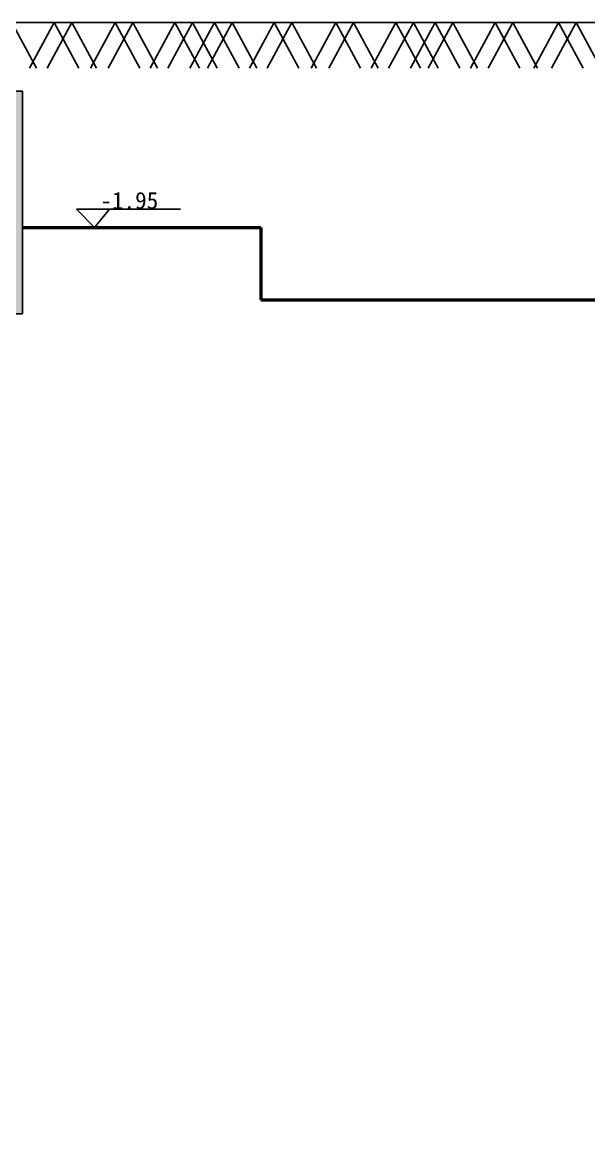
# Model space of a CAD drawing. Header units: inches. Extents: x -343134 to -190334, y -250018 to -182064.
# Drawn here: x -222598 to -218609, y -194392 to -186421 of the extents above; entities that cross this region are included whole.
import ezdxf

# ---------------------------------------------------------------- set-up
doc = ezdxf.new("R2010")
doc.units = ezdxf.units.IN
doc.header["$MEASUREMENT"] = 0

# ---------------------------------------------------------------- blocks, each defined once
blk = doc.blocks.new('cdc')
at = {"ltscale": 5}
h = blk.add_hatch(dxfattribs=at)
h.set_pattern_fill('AR-CONC', color=256, scale=0.03, style=0)
h.set_pattern_definition([(130, (-612405.05217, 0), (-0.21517805478, -0.018825640495), [0.0225, -0.2475]), (185, (-612405.05217, 0), (0.04162540008, 0.22565764011), [0.018, -0.198]), (79.5486, (-612405.0701, -0.00157), (-0.17355281451, 0.20683186262), [0.019122057, -0.2103426336]), (133.8158, (-612405.05217, 0.06), (-0.32017231459, -0.0496557043), [0.03375, -0.37125]), (83.3644, (-612405.07885, 0.05586), (-0.28039881166, 0.29223536127), [0.0286830864, -0.3155139]), (188.8158, (-612405.05217, 0.06), (-0.28039858354, 0.29223558028), [0.027, -0.297]), (159, (-612405.08217, 0.045), (-0.17907211564, -0.1207856672), [0.0225, -0.2475]), (214, (-612405.08217, 0.045), (-0.07299459958, 0.21754501351), [0.018, -0.198]), (108.5486, (-612405.09709, 0.03493), (-0.25206678857, 0.09675914901), [0.019122057, -0.2103426336]), (142.5, (-612405.05217, 0), (-0.003647956595, 0.09986815615), [0, -0.1956, 0, -0.201, 0, -0.19875]), (172.5, (-612405.05217, 0), (-0.078920861233, 0.118323513565), [0, -0.1146, 0, -0.1911, 0, -0.07575]), (212.5, (-612404.98527, 0), (-0.160146730852, -0.00676646152), [0, -0.075, 0, -0.234, 0, -0.3105]), (222.5, (-612404.95527, 0), (-0.1749558508, 0.0300314947), [0, -0.0975, 0, -0.1554, 0, -0.2205])])
h.paths.add_polyline_path([(-306188.2558, -126660.0357), (-306187.0203, -126660.0357), (-306187.0203, -126658.7359), (-306186.7825, -126658.7359), (-306186.7825, -126660.3075), (-306188.2558, -126660.3075)])
h.paths.add_polyline_path([(-306188.5261, -126659.0359), (-306188.5261, -126658.7359), (-306188.2558, -126658.7359), (-306188.2558, -126663.815), (-306188.5261, -126663.815), (-306200.3916, -126664.4866), (-306201.3834, -126666.225), (-306202.4919, -126666.225), (-306202.4919, -126665.9459), (-306201.5261, -126665.9459), (-306200.5396, -126664.2159), (-306188.5261, -126663.5359)])
h.paths.add_polyline_path([(-306203.828, -126665.9459), (-306203.5261, -126665.9459), (-306202.5603, -126665.9459), (-306202.5603, -126666.225), (-306203.0336, -126666.225), (-306203.6688, -126666.225)])
for p, q in [((-306187.0203, -126658.7359), (-306186.7825, -126658.7359)), ((-306186.7825, -126658.7359), (-306186.7825, -126660.3075)), ((-306186.7825, -126660.3075), (-306188.2558, -126660.3075))]:
    blk.add_line(p, q, dxfattribs=at)

msp = doc.modelspace()

# ---------------------------------------------------------------- linework, layer by layer
at = {"ltscale": 5}
for p, q in [((-333056.2, -186420.9), (-190333.8, -186420.9)), ((-222672.8, -186420.9), (-222498.7, -186742.3)), ((-222375.3, -186420.9), (-222549.3, -186742.3)), ((-222250.9, -186420.9), (-222425, -186742.3)), ((-222375.3, -186420.9), (-222201.2, -186742.3)), ((-222250.9, -186420.9), (-222076.9, -186742.3)), ((-221945.8, -186420.9), (-222119.9, -186742.3)), ((-221821.5, -186420.9), (-221995.5, -186742.3)), ((-221945.8, -186420.9), (-221771.8, -186742.3)), ((-221821.5, -186420.9), (-221647.4, -186742.3)), ((-221524, -186420.9), (-221698, -186742.3)), ((-221399.7, -186420.9), (-221573.7, -186742.3)), ((-221524, -186420.9), (-221349.9, -186742.3)), ((-221245.4, -186420.9), (-221419.4, -186742.3)), ((-221399.7, -186420.9), (-221225.6, -186742.3)), ((-221121, -186420.9), (-221295.1, -186742.3)), ((-221245.4, -186420.9), (-221071.3, -186742.3)), ((-221121, -186420.9), (-220947, -186742.3)), ((-220823.6, -186420.9), (-220997.6, -186742.3)), ((-220699.2, -186420.9), (-220873.3, -186742.3)), ((-220823.6, -186420.9), (-220649.5, -186742.3)), ((-220699.2, -186420.9), (-220525.2, -186742.3)), ((-220389.3, -186420.9), (-220563.3, -186742.3)), ((-220264.9, -186420.9), (-220439, -186742.3)), ((-220389.3, -186420.9), (-220215.2, -186742.3)), ((-220264.9, -186420.9), (-220090.9, -186742.3)), ((-219967.4, -186420.9), (-220141.5, -186742.3)), ((-219843.1, -186420.9), (-220017.2, -186742.3)), ((-219967.4, -186420.9), (-219793.4, -186742.3)), ((-219688.8, -186420.9), (-219862.9, -186742.3)), ((-219843.1, -186420.9), (-219669.1, -186742.3)), ((-219564.5, -186420.9), (-219738.5, -186742.3)), ((-219688.8, -186420.9), (-219514.8, -186742.3)), ((-219564.5, -186420.9), (-219390.5, -186742.3)), ((-219267, -186420.9), (-219441, -186742.3)), ((-219142.7, -186420.9), (-219316.7, -186742.3)), ((-219267, -186420.9), (-219093, -186742.3)), ((-219142.7, -186420.9), (-218968.6, -186742.3)), ((-218820.1, -186420.9), (-218994.1, -186742.3)), ((-218695.8, -186420.9), (-218869.8, -186742.3)), ((-218820.1, -186420.9), (-218646.1, -186742.3)), ((-218695.8, -186420.9), (-218521.7, -186742.3)), ((-221483.9, -187735.9), (-222218.2, -187735.9)), ((-222218.2, -187735.9), (-222091.5, -187865.3)), ((-222091.5, -187865.3), (-221984.1, -187735.9))]:
    msp.add_line(p, q, dxfattribs=at)
at = {"color": 5, "lineweight": 50, "ltscale": 5}
for p, q in [((-222597.6, -187865.3), (-220919, -187865.3)), ((-220919, -187865.3), (-220919, -188374.6)), ((-220919, -188374.6), (-216850.7, -188374.6))]:
    msp.add_line(p, q, dxfattribs=at)

# ---------------------------------------------------------------- block references
at = {"xscale": 1000, "yscale": 1000, "zscale": 1000}
msp.add_blockref('cdc', (305964184.9, 126471832.8), dxfattribs=at)

# ---------------------------------------------------------------- texts
at = {"ltscale": 5, "insert": (-222049.4, -187614.7), "char_height": 120, "width": 6167.279, "attachment_point": 1}
msp.add_mtext('-1.95', dxfattribs=at)

doc.saveas('drawing.dxf')
